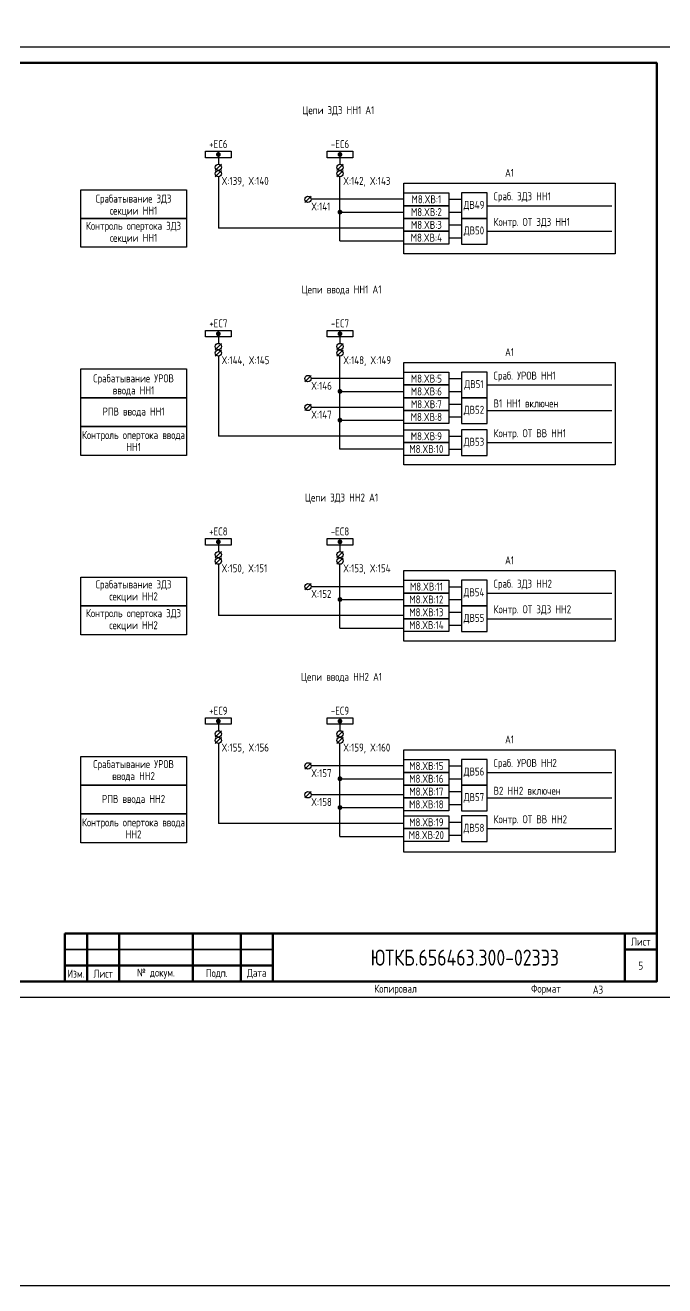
# Model space of a CAD drawing. Header units: millimetres. Extents: x -1117 to 6417, y -90 to 586.
# Drawn here: x 1897.6 to 2097.5, y -90 to 303.8 of the extents above; entities that cross this region are included whole.
import ezdxf

# ---------------------------------------------------------------- set-up
doc = ezdxf.new("R2010")
doc.units = ezdxf.units.MM
doc.styles.add('Gost_type_A', font='GOST_A.TTF')

# ---------------------------------------------------------------- blocks, each defined once
blk = doc.blocks.new('Формат_А3')
blk.add_lwpolyline([(-420, 297), (0, 297), (0, 0), (-420, 0)], close=True)
at = {"lineweight": 50}
blk.add_lwpolyline([(-400, 292), (-5, 292), (-5, 5), (-400, 5)], close=True, dxfattribs=at)
blk = doc.blocks.new('Штамп малый нижний')
at = {"lineweight": 50}
for points in [[(-185, 15), (-178, 15), (-178, 5), (-185, 5)], [(-178, 15), (-168, 15), (-168, 5), (-178, 5)], [(-168, 15), (-145, 15), (-145, 5), (-168, 5)], [(-145, 15), (-130, 15), (-130, 5), (-145, 5)], [(-130, 15), (-120, 15), (-120, 5), (-130, 5)], [(-120, 15), (-10, 15), (-10, 0), (-120, 0)], [(-10, 15), (0, 15), (0, 10), (-10, 10)], [(-10, 10), (0, 10), (0, 0), (-10, 0)], [(-185, 5), (-178, 5), (-178, 0), (-185, 0)], [(-178, 5), (-168, 5), (-168, 0), (-178, 0)], [(-168, 5), (-145, 5), (-145, 0), (-168, 0)], [(-145, 5), (-130, 5), (-130, 0), (-145, 0)], [(-130, 5), (-120, 5), (-120, 0), (-130, 0)]]:
    blk.add_lwpolyline(points, close=True, dxfattribs=at)
for points in [[(-185, 15), (-178, 15), (-178, 10), (-185, 10)], [(-178, 15), (-168, 15), (-168, 10), (-178, 10)], [(-168, 15), (-145, 15), (-145, 10), (-168, 10)], [(-145, 15), (-130, 15), (-130, 10), (-145, 10)], [(-130, 15), (-120, 15), (-120, 10), (-130, 10)], [(-185, 10), (-178, 10), (-178, 5), (-185, 5)], [(-178, 10), (-168, 10), (-168, 5), (-178, 5)], [(-168, 10), (-145, 10), (-145, 5), (-168, 5)], [(-145, 10), (-130, 10), (-130, 5), (-145, 5)], [(-130, 10), (-120, 10), (-120, 5), (-130, 5)]]:
    blk.add_lwpolyline(points, close=True)
at = {"char_height": 2.5, "style": 'Gost_type_A'}
for s, insert, width, attachment_point in [('Лист', (-5, 12.5), 10, 5), ('№ докум.', (-156.5, 2.5), 23, 5), ('Подп.', (-137.5, 2.5), 15, 5), ('Дата', (-125, 2.5), 10, 5), ('Изм.', (-181.5, 2.5), 7, 5), ('Лист', (-173, 2.5), 10, 5), ('Копировал', (-75, -2.53), 13.1202, 6), ('Формат', (-30, -2.53), 13.1202, 6)]:
    blk.add_mtext(s, dxfattribs=dict(at, insert=insert, width=width, attachment_point=attachment_point))
blk = doc.blocks.new('POINT')
at = {"const_width": 0.75}
blk.add_lwpolyline([(-0.375, 0, 1), (0.375, 0, 1)], format="xyb", close=True, dxfattribs=at)
blk = doc.blocks.new('Шинка')
blk.add_lwpolyline([(-4, 1), (4, 1), (4, -1), (-4, -1)], close=True)
blk.add_blockref('POINT', (0, 0))

msp = doc.modelspace()

# ---------------------------------------------------------------- linework, layer by layer
for p, q in [((1958.99, 260.38), (1956.99, 258.38)), ((1957.99, 263.38), (1957.99, 260.38)), ((1996.99, 260.38), (1994.99, 258.38)), ((1995.99, 263.38), (1995.99, 260.38)), ((1958.99, 258.38), (1956.99, 256.38)), ((1957.99, 256.38), (1957.99, 240.38)), ((1996.99, 258.38), (1994.99, 256.38)), ((1995.99, 236.39), (1995.99, 256.38)), ((1986.99, 250.38), (1984.99, 248.38)), ((2015.99, 249.38), (1986.99, 249.38)), ((2029.99, 249.39), (2033.99, 249.39)), ((1995.99, 245.39), (2015.99, 245.39)), ((2029.99, 245.39), (2033.99, 245.39)), ((2041.99, 247.39), (2080.99, 247.39)), ((2015.99, 240.38), (1957.99, 240.38)), ((2029.99, 241.39), (2033.99, 241.39)), ((1995.99, 236.39), (2015.99, 236.39)), ((2029.99, 237.39), (2033.99, 237.39)), ((2041.99, 239.39), (2080.99, 239.39)), ((1957.99, 207.38), (1957.99, 204.38)), ((1995.99, 207.38), (1995.99, 204.38)), ((1958.99, 204.38), (1956.99, 202.38)), ((1958.99, 202.38), (1956.99, 200.38)), ((1996.99, 204.38), (1994.99, 202.38)), ((1996.99, 202.38), (1994.99, 200.38)), ((1957.99, 200.38), (1957.99, 175.38)), ((1995.99, 171.38), (1995.99, 200.38)), ((1986.99, 194.38), (1984.99, 192.38)), ((2015.99, 193.38), (1986.99, 193.38)), ((2029.99, 193.38), (2033.99, 193.38)), ((1995.99, 189.39), (2015.99, 189.39)), ((2029.99, 189.38), (2033.99, 189.38)), ((2041.99, 191.38), (2080.99, 191.38)), ((1986.99, 185.38), (1984.99, 183.38)), ((2029.99, 185.38), (2033.99, 185.38)), ((2015.99, 184.38), (1986.99, 184.38)), ((2029.99, 181.38), (2033.99, 181.38)), ((2041.99, 183.38), (2080.99, 183.38)), ((1995.99, 180.39), (2015.99, 180.39)), ((2015.99, 175.38), (1957.99, 175.38)), ((2029.99, 175.38), (2033.99, 175.38)), ((2041.99, 173.38), (2080.99, 173.38)), ((1995.99, 171.39), (2015.99, 171.39)), ((2029.99, 171.38), (2033.99, 171.38)), ((1957.99, 142.38), (1957.99, 139.38)), ((1995.99, 142.38), (1995.99, 139.38)), ((1958.99, 139.38), (1956.99, 137.38)), ((1996.99, 139.38), (1994.99, 137.38)), ((1958.99, 137.38), (1956.99, 135.38)), ((1957.99, 135.38), (1957.99, 119.38)), ((1996.99, 137.38), (1994.99, 135.38)), ((1995.99, 115.39), (1995.99, 135.38)), ((1986.99, 129.38), (1984.99, 127.38)), ((2015.99, 128.38), (1986.99, 128.38)), ((2029.99, 128.38), (2033.99, 128.38)), ((2041.99, 126.38), (2080.99, 126.38)), ((1995.99, 124.39), (2015.99, 124.39)), ((2029.99, 124.38), (2033.99, 124.38)), ((2015.99, 119.38), (1957.99, 119.38)), ((2029.99, 120.38), (2033.99, 120.38)), ((2041.99, 118.38), (2080.99, 118.38)), ((1995.99, 115.39), (2015.99, 115.39)), ((2029.99, 116.38), (2033.99, 116.38)), ((1958.99, 83.38), (1956.99, 81.38)), ((1957.99, 86.38), (1957.99, 83.38)), ((1996.99, 83.38), (1994.99, 81.38)), ((1995.99, 86.38), (1995.99, 83.38)), ((1958.99, 81.38), (1956.99, 79.38)), ((1957.99, 79.38), (1957.99, 54.38)), ((1996.99, 81.38), (1994.99, 79.38)), ((1995.99, 50.38), (1995.99, 79.38)), ((1986.99, 73.38), (1984.99, 71.38)), ((2015.99, 72.38), (1986.99, 72.38)), ((2029.99, 72.38), (2033.99, 72.38)), ((1995.99, 68.39), (2015.99, 68.39)), ((2029.99, 68.38), (2033.99, 68.38)), ((2041.99, 70.38), (2080.99, 70.38)), ((1986.99, 64.38), (1984.99, 62.38)), ((2015.99, 63.38), (1986.99, 63.38)), ((2029.99, 64.38), (2033.99, 64.38)), ((1995.99, 59.39), (2015.99, 59.39)), ((2029.99, 60.38), (2033.99, 60.38)), ((2041.99, 62.38), (2080.99, 62.38)), ((2015.99, 54.38), (1957.99, 54.38)), ((2029.99, 54.8), (2033.99, 54.8)), ((2041.99, 52.8), (2080.99, 52.8)), ((1995.99, 50.39), (2015.99, 50.39)), ((2029.99, 50.8), (2033.99, 50.8))]:
    msp.add_line(p, q)
for points in [[(-1117.42, 586), (6417.25, 586), (6417.25, -90), (-1117.42, -90)], [(1947.99, 243.38), (1914.99, 243.38), (1914.99, 252.38), (1947.99, 252.38)], [(2015.99, 254.39), (2081.99, 254.39), (2081.99, 232.38), (2015.99, 232.38)], [(2015.99, 251.39), (2029.99, 251.39), (2029.99, 247.39), (2015.99, 247.39)], [(2015.99, 247.39), (2029.99, 247.39), (2029.99, 243.39), (2015.99, 243.39)], [(1947.99, 234.38), (1914.99, 234.38), (1914.99, 243.38), (1947.99, 243.38)], [(2015.99, 243.39), (2029.99, 243.39), (2029.99, 239.39), (2015.99, 239.39)], [(2015.99, 239.39), (2029.99, 239.39), (2029.99, 235.39), (2015.99, 235.39)], [(2015.99, 198.39), (2081.99, 198.39), (2081.99, 166.44), (2015.99, 166.44)], [(1947.99, 187.38), (1914.99, 187.38), (1914.99, 196.38), (1947.99, 196.38)], [(2015.99, 195.38), (2029.99, 195.38), (2029.99, 191.38), (2015.99, 191.38)], [(2015.99, 191.38), (2029.99, 191.38), (2029.99, 187.38), (2015.99, 187.38)], [(1947.99, 178.38), (1914.99, 178.38), (1914.99, 187.38), (1947.99, 187.38)], [(2015.99, 187.38), (2029.99, 187.38), (2029.99, 183.38), (2015.99, 183.38)], [(2015.99, 183.38), (2029.99, 183.38), (2029.99, 179.38), (2015.99, 179.38)], [(1947.99, 169.38), (1914.99, 169.38), (1914.99, 178.38), (1947.99, 178.38)], [(2015.99, 177.38), (2029.99, 177.38), (2029.99, 173.38), (2015.99, 173.38)], [(2015.99, 173.38), (2029.99, 173.38), (2029.99, 169.38), (2015.99, 169.38)], [(1947.99, 122.38), (1914.99, 122.38), (1914.99, 131.38), (1947.99, 131.38)], [(2015.99, 133.38), (2081.99, 133.38), (2081.99, 111.38), (2015.99, 111.38)], [(2015.99, 130.38), (2029.99, 130.38), (2029.99, 126.38), (2015.99, 126.38)], [(2015.99, 126.38), (2029.99, 126.38), (2029.99, 122.38), (2015.99, 122.38)], [(1947.99, 113.38), (1914.99, 113.38), (1914.99, 122.38), (1947.99, 122.38)], [(2015.99, 122.38), (2029.99, 122.38), (2029.99, 118.38), (2015.99, 118.38)], [(2015.99, 118.38), (2029.99, 118.38), (2029.99, 114.38), (2015.99, 114.38)], [(1947.99, 66.38), (1914.99, 66.38), (1914.99, 75.38), (1947.99, 75.38)], [(2015.99, 77.39), (2081.99, 77.39), (2081.99, 45.44), (2015.99, 45.44)], [(2015.99, 74.38), (2029.99, 74.38), (2029.99, 70.38), (2015.99, 70.38)], [(2015.99, 70.38), (2029.99, 70.38), (2029.99, 66.38), (2015.99, 66.38)], [(1947.99, 57.38), (1914.99, 57.38), (1914.99, 66.38), (1947.99, 66.38)], [(2015.99, 66.38), (2029.99, 66.38), (2029.99, 62.38), (2015.99, 62.38)], [(2015.99, 62.38), (2029.99, 62.38), (2029.99, 58.38), (2015.99, 58.38)], [(1947.99, 48.38), (1914.99, 48.38), (1914.99, 57.38), (1947.99, 57.38)], [(2015.99, 56.8), (2029.99, 56.8), (2029.99, 52.8), (2015.99, 52.8)], [(2015.99, 52.8), (2029.99, 52.8), (2029.99, 48.8), (2015.99, 48.8)]]:
    msp.add_lwpolyline(points, close=True)
at = {"ltscale": 4}
for points in [[(2033.99, 243.39), (2041.99, 243.39), (2041.99, 251.39), (2033.99, 251.39)], [(2033.99, 235.39), (2041.99, 235.39), (2041.99, 243.39), (2033.99, 243.39)], [(2033.99, 187.38), (2041.99, 187.38), (2041.99, 195.38), (2033.99, 195.38)], [(2033.99, 179.38), (2041.99, 179.38), (2041.99, 187.38), (2033.99, 187.38)], [(2033.99, 169.38), (2041.99, 169.38), (2041.99, 177.38), (2033.99, 177.38)], [(2033.99, 122.38), (2041.99, 122.38), (2041.99, 130.38), (2033.99, 130.38)], [(2033.99, 114.38), (2041.99, 114.38), (2041.99, 122.38), (2033.99, 122.38)], [(2033.99, 66.38), (2041.99, 66.38), (2041.99, 74.38), (2033.99, 74.38)], [(2033.99, 58.38), (2041.99, 58.38), (2041.99, 66.38), (2033.99, 66.38)], [(2033.99, 48.8), (2041.99, 48.8), (2041.99, 56.8), (2033.99, 56.8)]]:
    msp.add_lwpolyline(points, close=True, dxfattribs=at)
for centre in [(1957.99, 259.38), (1995.99, 259.38), (1957.99, 257.38), (1995.99, 257.38), (1985.99, 249.38), (1957.99, 203.38), (1957.99, 201.38), (1995.99, 203.38), (1995.99, 201.38), (1985.99, 193.38), (1985.99, 184.38), (1957.99, 138.38), (1995.99, 138.38), (1957.99, 136.38), (1995.99, 136.38), (1985.99, 128.38), (1957.99, 82.38), (1995.99, 82.38), (1957.99, 80.38), (1995.99, 80.38), (1985.99, 72.38), (1985.99, 63.38)]:
    msp.add_circle(centre, 1)

# ---------------------------------------------------------------- block references
at = {"color": 1}
for name, p in [('Формат_А3', (2100, 0)), ('Штамп малый нижний', (2095, 5))]:
    msp.add_blockref(name, p, dxfattribs=at)
for name, p in [('Шинка', (1957.99, 263.38)), ('Шинка', (1995.99, 263.38)), ('POINT', (1995.99, 245.39)), ('Шинка', (1957.99, 207.38)), ('Шинка', (1995.99, 207.38)), ('POINT', (1995.99, 189.39)), ('POINT', (1995.99, 180.39)), ('Шинка', (1957.99, 142.38)), ('Шинка', (1995.99, 142.38)), ('POINT', (1995.99, 124.39)), ('Шинка', (1957.99, 86.38)), ('Шинка', (1995.99, 86.38)), ('POINT', (1995.99, 68.39)), ('POINT', (1995.99, 59.39))]:
    msp.add_blockref(name, p)

# ---------------------------------------------------------------- texts
at = {"char_height": 2.5, "line_spacing_factor": 0.9, "style": 'Gost_type_A'}
for s, insert, width, attachment_point in [('Цепи ЗДЗ НН1 А1', (1995.49, 276.88), 145, 5), ('X:139, X:140', (1958.99, 256.38), 16, 1), ('\\pxt5;X:142, X:143', (1996.99, 256.38), 16, 1), ('A1', (2048.99, 256.39), 66, 8), ('Срабатывание ЗДЗ секции НН1 ', (1931.49, 247.38), 33, 5), ('X:141', (1986.99, 248.38), 8, 1), ('Контроль опертока ЗДЗ секции НН1 ', (1931.49, 238.88), 33, 5), ('Цепи ввода НН1 А1', (1996.49, 220.88), 145, 5), ('A1', (2048.99, 200.39), 66, 8), ('X:144, X:145', (1958.99, 200.38), 16, 1), ('X:148, X:149', (1996.99, 200.38), 16, 1), ('Срабатывание УРОВ ввода НН1', (1931.49, 191.38), 33, 5), ('X:146', (1986.99, 192.38), 8, 1), ('РПВ ввода НН1', (1931.49, 182.88), 33, 5), ('X:147', (1986.99, 183.38), 8, 1), ('Контроль опертока ввода НН1', (1931.49, 173.88), 33, 5), ('Цепи ЗДЗ НН2 А1', (1996.49, 155.88), 145, 5), ('A1', (2048.99, 135.38), 66, 8), ('X:150, X:151', (1958.99, 135.38), 16, 1), ('X:153, X:154', (1996.99, 135.38), 16, 1), ('Срабатывание ЗДЗ секции НН2', (1931.49, 126.88), 33, 5), ('X:152', (1986.99, 127.38), 8, 1), ('Контроль опертока ЗДЗ секции НН2', (1931.49, 117.88), 33, 5), ('Цепи ввода НН2 А1', (1996.49, 99.88), 145, 5), ('X:155, X:156', (1958.99, 79.38), 16, 1), ('X:159, X:160', (1996.99, 79.38), 16, 1), ('A1', (2048.99, 79.39), 66, 8), ('Срабатывание УРОВ ввода НН2', (1931.49, 70.88), 33, 5), ('X:157', (1986.99, 71.38), 8, 1), ('РПВ ввода НН2', (1931.49, 61.88), 33, 5), ('X:158', (1986.99, 62.38), 8, 1), ('Контроль опертока ввода НН2', (1931.49, 52.88), 33, 5)]:
    msp.add_mtext(s, dxfattribs=dict(at, insert=insert, width=width, attachment_point=attachment_point))
at = {"style": 'Gost_type_A'}
for s, insert, char_height, width, attachment_point in [('+EC6', (1957.99, 265.38), 2.5, 10, 8), ('-EC6', (1995.99, 265.38), 2.5, 10, 8), ('M8.XВ:1', (2022.99, 249.39), 2.5, 14, 5), ('ДВ49', (2037.87, 247.39), 2.5, 7.7588, 5), ('Сраб. ЗДЗ НН1', (2043.99, 248.39), 2.5, 33.223, 7), ('M8.XВ:2', (2022.99, 245.39), 2.5, 14, 5), ('M8.XВ:3', (2022.99, 241.39), 2.5, 14, 5), ('ДВ50', (2037.87, 239.39), 2.5, 7.7588, 5), ('Контр. ОТ ЗДЗ НН1', (2043.99, 240.39), 2.5, 35.4669, 7), ('M8.XВ:4', (2022.99, 237.39), 2.5, 14, 5), ('+EC7', (1957.99, 209.38), 2.5, 10, 8), ('-EC7', (1995.99, 209.38), 2.5, 10, 8), ('M8.XВ:5', (2022.99, 193.38), 2.5, 14, 5), ('\\pxt7;Сраб. УРОВ НН1', (2043.99, 192.38), 2.5, 44.8565, 7), ('M8.XВ:6', (2022.99, 189.38), 2.5, 14, 5), ('ДВ51', (2037.87, 191.38), 2.5, 7.7588, 5), ('M8.XВ:7', (2022.99, 185.38), 2.5, 14, 5), ('В1 НН1 включен', (2043.99, 184.38), 2.5, 27.8465, 7), ('M8.XВ:8', (2022.99, 181.38), 2.5, 14, 5), ('ДВ52', (2037.87, 183.38), 2.5, 7.7588, 5), ('Контр. ОТ ВВ НН1', (2043.99, 174.38), 2.5, 33.7669, 7), ('M8.XВ:9', (2022.99, 175.38), 2.5, 14, 5), ('ДВ53', (2037.87, 173.38), 2.5, 7.7588, 5), ('M8.XВ:10', (2022.99, 171.38), 2.5, 14, 5), ('+EC8', (1957.99, 144.38), 2.5, 10, 8), ('-EC8', (1995.99, 144.38), 2.5, 10, 8), ('Сраб. ЗДЗ НН2', (2043.99, 127.38), 2.5, 32.328, 7), ('M8.XВ:11', (2022.99, 128.38), 2.5, 14, 5), ('ДВ54', (2037.87, 126.38), 2.5, 7.7588, 5), ('M8.XВ:12', (2022.99, 124.38), 2.5, 14, 5), ('Контр. ОТ ЗДЗ НН2', (2043.99, 119.38), 2.5, 37.4507, 7), ('M8.XВ:13', (2022.99, 120.38), 2.5, 14, 5), ('ДВ55', (2037.87, 118.38), 2.5, 7.7588, 5), ('M8.XВ:14', (2022.99, 116.38), 2.5, 14, 5), ('+EC9', (1957.99, 88.38), 2.5, 10, 8), ('-EC9', (1995.99, 88.38), 2.5, 10, 8), ('M8.XВ:15', (2022.99, 72.38), 2.5, 14, 5), ('ДВ56', (2037.87, 70.38), 2.5, 7.7588, 5), ('Сраб. УРОВ НН2', (2043.99, 71.38), 2.5, 38.884, 7), ('M8.XВ:16', (2022.99, 68.38), 2.5, 14, 5), ('M8.XВ:17', (2022.99, 64.38), 2.5, 14, 5), ('ДВ57', (2037.87, 62.38), 2.5, 7.7588, 5), ('В2 НН2 включен', (2043.99, 63.38), 2.5, 38.884, 7), ('M8.XВ:18', (2022.99, 60.38), 2.5, 14, 5), ('M8.XВ:19', (2022.99, 54.8), 2.5, 14, 5), ('Контр. ОТ ВВ НН2', (2043.99, 53.8), 2.5, 40.0765, 7), ('M8.XВ:20', (2022.99, 50.8), 2.5, 14, 5), ('ДВ58', (2037.87, 52.8), 2.5, 7.7588, 5), ('ЮТКБ.656463.300-023Э3', (2035, 12.5), 5, 120, 5), ('5', (2090, 10), 2.5, 10, 5), ('A3', (2075, 2.5), 2.5, 20, 4)]:
    msp.add_mtext(s, dxfattribs=dict(at, insert=insert, char_height=char_height, width=width, attachment_point=attachment_point))

doc.saveas('drawing.dxf')
